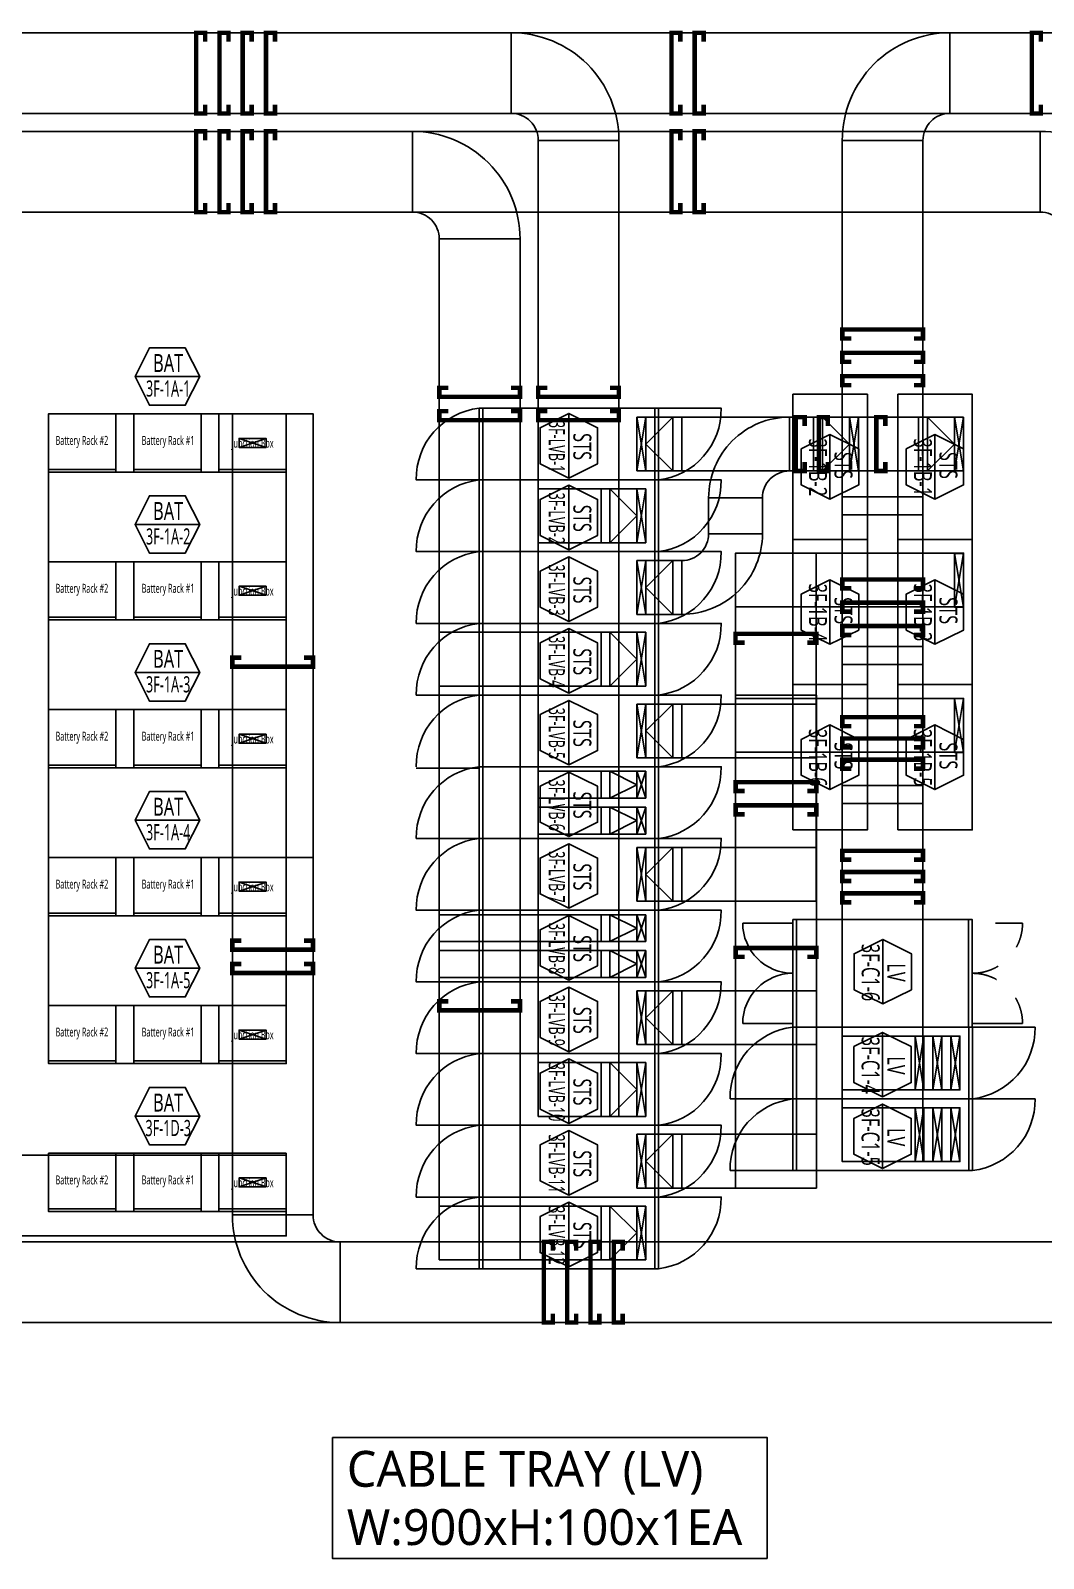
# Model space of a CAD drawing. Header units: millimetres. Extents: x -138191 to 245733, y -341087 to 835263.
# Drawn here: x 112054 to 123347, y 466635 to 483680 of the extents above; entities that cross this region are included whole.
import ezdxf
from ezdxf.enums import TextEntityAlignment as Align

# ---------------------------------------------------------------- set-up
doc = ezdxf.new("R2010")
doc.units = ezdxf.units.MM
doc.header["$LTSCALE"] = 300
doc.linetypes.add('D1', pattern=[3, 1, -1, 1])
for name, color, linetype in [('------00 Switch Gear', 3, 'Continuous'), ('------00 Switch Gear_Number', 1, 'Continuous'), ('-----26 Electrical Cable Tray_HV_N', 30, 'Continuous'), ('-----26 Electrical Cable Tray_LV_STS1', 3, 'Continuous'), ('-----26 Electrical Cable Tray_LV_STS2', 2, 'Continuous'), ('-----26 Electrical Cable Tray_LV_STS3', 151, 'Continuous'), ('-----26 Electrical Cable Tray_LV_STSPDU_A', 181, 'Continuous'), ('-----26 Electrical Cable Tray_LV_STSPDU_B', 41, 'Continuous'), ('-----26 Electrical Cable Tray_LV_UPSBAT', 11, 'Continuous')]:
    doc.layers.add(name, color=color, linetype=linetype)
doc.styles.add('ELEC', font='malgun.ttf')

# ---------------------------------------------------------------- blocks, each defined once
blk = doc.blocks.new('A$C2e8f9a8b')
at = {"color": 0}
blk.add_line((30, 750), (30, 0), dxfattribs=at)
blk.add_lwpolyline([(650, 0), (0, 0), (0, 750), (650, 750)], close=True, dxfattribs=at)
blk = doc.blocks.new('STS-R')
blk.add_lwpolyline([(886994, -128588), (888614, -128588), (888614, -129418), (886994, -129418), (886994, -128588)])
blk = doc.blocks.new('A$495596483691')
at = {"color": 0}
for p, q in [((100, 600), (0, 600)), ((0, 600), (0, 0)), ((500, 600), (100, 600)), ((500, 0), (500, 600)), ((0, 0), (100, 0)), ((100, 0), (500, 0))]:
    blk.add_line(p, q, dxfattribs=at)
at = {"color": 8}
for p, q in [((400, 300), (100, 600)), ((100, 600), (100, 0)), ((400, 0), (400, 600)), ((400, 600), (500, 0)), ((500, 600), (400, 0)), ((400, 300), (100, 0))]:
    blk.add_line(p, q, dxfattribs=at)
blk = doc.blocks.new('A$550585017316')
at = {"color": 0}
for p, q in [((400, 300), (0, 300)), ((0, 300), (0, 0)), ((500, 300), (400, 300)), ((500, 0), (500, 300)), ((0, 0), (400, 0)), ((400, 0), (500, 0))]:
    blk.add_line(p, q, dxfattribs=at)
at = {"color": 8}
for p, q in [((100, 0), (0, 300)), ((0, 0), (100, 300)), ((100, 150), (400, 300)), ((100, 300), (100, 0)), ((400, 0), (400, 300)), ((100, 150), (400, 0))]:
    blk.add_line(p, q, dxfattribs=at)

msp = doc.modelspace()

# ---------------------------------------------------------------- linework, layer by layer
at = {"layer": '------00 Switch Gear'}
for p, q in [((117096, 478667, 0), (117096, 479467, 0)), ((119014, 478667, 0), (119014, 479467, 0)), ((117096, 477867, 0), (117096, 478667, 0)), ((119014, 477867, 0), (119014, 478667, 0)), ((117096, 477067, 0), (117096, 477867, 0)), ((119014, 477067, 0), (119014, 477867, 0)), ((117096, 476267, 0), (117096, 477067, 0)), ((119014, 476267, 0), (119014, 477067, 0)), ((117096, 475467, 0), (117096, 476267, 0)), ((119014, 475467, 0), (119014, 476267, 0)), ((117096, 474667, 0), (117096, 475467, 0)), ((119014, 474667, 0), (119014, 475467, 0)), ((117096, 473867, 0), (117096, 474667, 0)), ((119014, 473867, 0), (119014, 474667, 0)), ((117096, 473067, 0), (117096, 473867, 0)), ((119014, 473067, 0), (119014, 473867, 0)), ((119994, 473723, 0), (120554, 473723, 0)), ((120594, 473763, 0), (120594, 472563, 0)), ((122512, 473763, 0), (122512, 472563, 0)), ((117096, 472267, 0), (117096, 473067, 0)), ((119014, 472267, 0), (119014, 473067, 0)), ((119994, 472603, 0), (120554, 472603, 0)), ((120595, 471763, 0), (120595, 472563, 0)), ((122515, 471763, 0), (122515, 472563, 0)), ((123114, 472603, 0), (122554, 472603, 0)), ((123255, 472563, 0), (122555, 472563, 0)), ((117096, 471467, 0), (117096, 472267, 0)), ((119014, 471467, 0), (119014, 472267, 0)), ((119853, 471763, 0), (120553, 471763, 0)), ((120595, 470963, 0), (120595, 471763, 0)), ((122515, 470963, 0), (122515, 471763, 0)), ((123255, 471763, 0), (122555, 471763, 0)), ((117096, 470667, 0), (117096, 471467, 0)), ((119014, 470667, 0), (119014, 471467, 0)), ((119853, 470963, 0), (120553, 470963, 0)), ((117096, 469867, 0), (117096, 470667, 0)), ((119014, 469867, 0), (119014, 470667, 0))]:
    msp.add_line(p, q, dxfattribs=at)
at = {"layer": '------00 Switch Gear', "linetype": 'D1'}
msp.add_line((123114, 473723, 0), (122554, 473723, 0), dxfattribs=at)
at = {"layer": '------00 Switch Gear', "elevation": 0}
for points in [[(117054, 479467, 0.385743), (116354, 478667), (117054, 478667)], [(119054, 478667, 0.385743), (119754, 479467), (119054, 479467)], [(117054, 478667, 0.385743), (116354, 477867), (117054, 477867)], [(119054, 477867, 0.385743), (119754, 478667), (119054, 478667)], [(117054, 477867, 0.385743), (116354, 477067), (117054, 477067)], [(119054, 477067, 0.385743), (119754, 477867), (119054, 477867)], [(117054, 477067, 0.385743), (116354, 476267), (117054, 476267)], [(119054, 476267, 0.385743), (119754, 477067), (119054, 477067)], [(117054, 476267, 0.385743), (116354, 475467)], [(119054, 475467, 0.385743), (119754, 476267), (119054, 476267)], [(117054, 475467, 0.385743), (116354, 474667), (117054, 474667)], [(119054, 474667, 0.385743), (119754, 475467), (119054, 475467)], [(117054, 474667, 0.385743), (116354, 473867), (117054, 473867)], [(119054, 473867, 0.385743), (119754, 474667), (119054, 474667)], [(117054, 473867, 0.385743), (116354, 473067), (117054, 473067)], [(119054, 473067, 0.385743), (119754, 473867), (119054, 473867)], [(117054, 473067, 0.385743), (116354, 472267), (117054, 472267)], [(119054, 472267, 0.385743), (119754, 473067), (119054, 473067)], [(117054, 472267, 0.385743), (116354, 471467), (117054, 471467)], [(119054, 471467, 0.385743), (119754, 472267), (119054, 472267)], [(117054, 471467, 0.385743), (116354, 470667), (117054, 470667)], [(119054, 470667, 0.385743), (119754, 471467), (119054, 471467)], [(117054, 470667, 0.385743), (116354, 469867), (117054, 469867)], [(119054, 469867, 0.385743), (119754, 470667), (119054, 470667)]]:
    msp.add_lwpolyline(points, format="xyb", dxfattribs=at)
for points in [[(119054, 478667), (119054, 479467), (117054, 479467), (117054, 478667)], [(114904, 479405), (114904, 478755), (112254, 478755), (112254, 479405)], [(119054, 477867), (119054, 478667), (117054, 478667), (117054, 477867)], [(119054, 477067), (119054, 477867), (117054, 477867), (117054, 477067)], [(114904, 477755), (114904, 477105), (112254, 477105), (112254, 477755)], [(119054, 476267), (119054, 477067), (117054, 477067), (117054, 476267)], [(119054, 475467), (119054, 476267), (117054, 476267), (117054, 475467)], [(114904, 476105), (114904, 475455), (112254, 475455), (112254, 476105)], [(119054, 474667), (119054, 475467), (117054, 475467), (117054, 474667)], [(119054, 473867), (119054, 474667), (117054, 474667), (117054, 473867)], [(114904, 474455), (114904, 473805), (112254, 473805), (112254, 474455)], [(119054, 473067), (119054, 473867), (117054, 473867), (117054, 473067)], [(120554, 473763), (120554, 472563), (122554, 472563), (122554, 473763)], [(119054, 472267), (119054, 473067), (117054, 473067), (117054, 472267)], [(122555, 471763), (122555, 472563), (120553, 472563), (120553, 471763)], [(119054, 471467), (119054, 472267), (117054, 472267), (117054, 471467)], [(122555, 470963), (122555, 471763), (120553, 471763), (120553, 470963)], [(119054, 470667), (119054, 471467), (117054, 471467), (117054, 470667)], [(119054, 469867), (119054, 470667), (117054, 470667), (117054, 469867)]]:
    msp.add_lwpolyline(points, close=True, dxfattribs=at)
for points in [[(112254, 472155), (112254, 479405), (114904, 479405), (114904, 472155), (112254, 472155)], [(116354, 475453), (117054, 475453)]]:
    msp.add_lwpolyline(points, dxfattribs=at)
at = {"layer": '------00 Switch Gear'}
for points in [[(114904, 472805), (114904, 472155), (112254, 472155), (112254, 472805)], [(114904, 471155), (114904, 470505), (112254, 470505), (112254, 471155)]]:
    msp.add_lwpolyline(points, close=True, dxfattribs=at)
for centre, radius, start, end in [((120554, 473723, 0), 560, 180, 270), ((120554, 472603, 0), 560, 90, 180), ((120644, 471776, 0), 791, 96.6265, 181.0016), ((122463, 472549, 0), 791, 276.6265, 1.0016), ((120644, 470976, 0), 791, 96.6265, 181.0016), ((122463, 471749, 0), 791, 276.6265, 1.0016)]:
    msp.add_arc(centre, radius, start, end, dxfattribs=at)
at = {"layer": '------00 Switch Gear', "linetype": 'D1'}
for centre, start, end in [((122554, 473723, 0), 270, 0), ((122554, 472603, 0), 0, 90)]:
    msp.add_arc(centre, 560, start, end, dxfattribs=at)
at = {"layer": '------00 Switch Gear_Number', "elevation": 0}
for points in [[(113939, 479820), (113219, 479820), (113378, 480140), (113779, 480140), (113939, 479820), (113779, 479500), (113378, 479500), (113219, 479820)], [(118055, 478688), (118055, 479408), (118375, 479249), (118375, 478848), (118055, 478688), (117735, 478848), (117735, 479249), (118055, 479408)], [(113939, 478170), (113219, 478170), (113378, 478490), (113779, 478490), (113939, 478170), (113779, 477850), (113378, 477850), (113219, 478170)], [(118055, 477888), (118055, 478608), (118375, 478449), (118375, 478048), (118055, 477888), (117735, 478048), (117735, 478449), (118055, 478608)], [(118055, 477088), (118055, 477808), (118375, 477649), (118375, 477248), (118055, 477088), (117735, 477248), (117735, 477649), (118055, 477808)], [(118055, 476288), (118055, 477008), (118375, 476849), (118375, 476448), (118055, 476288), (117735, 476448), (117735, 476849), (118055, 477008)], [(113939, 476520), (113219, 476520), (113378, 476840), (113779, 476840), (113939, 476520), (113779, 476200), (113378, 476200), (113219, 476520)], [(118055, 475488), (118055, 476208), (118375, 476049), (118375, 475648), (118055, 475488), (117735, 475648), (117735, 476049), (118055, 476208)], [(118055, 474688), (118055, 475408), (118375, 475249), (118375, 474848), (118055, 474688), (117735, 474848), (117735, 475249), (118055, 475408)], [(113939, 474870), (113219, 474870), (113378, 475190), (113779, 475190), (113939, 474870), (113779, 474550), (113378, 474550), (113219, 474870)], [(118055, 473888), (118055, 474608), (118375, 474449), (118375, 474048), (118055, 473888), (117735, 474048), (117735, 474449), (118055, 474608)], [(118055, 473088), (118055, 473808), (118375, 473649), (118375, 473248), (118055, 473088), (117735, 473248), (117735, 473649), (118055, 473808)], [(121555, 472821), (121555, 473541), (121875, 473381), (121875, 472980), (121555, 472821), (121235, 472980), (121235, 473381), (121555, 473541)], [(118055, 472288), (118055, 473008), (118375, 472849), (118375, 472448), (118055, 472288), (117735, 472448), (117735, 472849), (118055, 473008)], [(121554, 471784), (121554, 472504), (121874, 472345), (121874, 471944), (121554, 471784), (121234, 471944), (121234, 472345), (121554, 472504)], [(118055, 471488), (118055, 472208), (118375, 472049), (118375, 471648), (118055, 471488), (117735, 471648), (117735, 472049), (118055, 472208)], [(121554, 470984), (121554, 471704), (121874, 471545), (121874, 471144), (121554, 470984), (121234, 471144), (121234, 471545), (121554, 471704)], [(118055, 470688), (118055, 471408), (118375, 471249), (118375, 470848), (118055, 470688), (117735, 470848), (117735, 471249), (118055, 471408)], [(118055, 469888), (118055, 470608), (118375, 470449), (118375, 470048), (118055, 469888), (117735, 470048), (117735, 470449), (118055, 470608)]]:
    msp.add_lwpolyline(points, dxfattribs=at)
at = {"layer": '------00 Switch Gear_Number', "color": 1, "elevation": 0}
for points in [[(120967, 479173), (120967, 478453), (120647, 478612), (120647, 479013), (120967, 479173), (121287, 479013), (121287, 478612), (120967, 478453)], [(122137, 479173), (122137, 478453), (121817, 478612), (121817, 479013), (122137, 479173), (122457, 479013), (122457, 478612), (122137, 478453)], [(120967, 477553), (120967, 476833), (120647, 476992), (120647, 477393), (120967, 477553), (121287, 477393), (121287, 476992), (120967, 476833)], [(122137, 477553), (122137, 476833), (121817, 476992), (121817, 477393), (122137, 477553), (122457, 477393), (122457, 476992), (122137, 476833)], [(120967, 475933), (120967, 475213), (120647, 475372), (120647, 475773), (120967, 475933), (121287, 475773), (121287, 475372), (120967, 475213)], [(122137, 475933), (122137, 475213), (121817, 475372), (121817, 475773), (122137, 475933), (122457, 475773), (122457, 475372), (122137, 475213)]]:
    msp.add_lwpolyline(points, dxfattribs=at)
at = {"layer": '------00 Switch Gear_Number'}
for points in [[(113939, 473220), (113219, 473220), (113378, 473540), (113779, 473540), (113939, 473220), (113779, 472900), (113378, 472900), (113219, 473220)], [(113939, 471570), (113219, 471570), (113378, 471890), (113779, 471890), (113939, 471570), (113779, 471250), (113378, 471250), (113219, 471570)]]:
    msp.add_lwpolyline(points, dxfattribs=at)
at = {"layer": '-----26 Electrical Cable Tray_HV_N', "color": 1, "elevation": 0}
msp.add_lwpolyline([(115420, 467985), (115420, 466635), (120266, 466635), (120266, 467985)], close=True, dxfattribs=at)
at = {"layer": '-----26 Electrical Cable Tray_LV_STS1', "elevation": 0}
msp.add_lwpolyline([(122004, 482455), (122004, 482455, -0.414214), (122304, 482755), (122304, 482755), (122304, 483655, 0.414214), (121104, 482455)], format="xyb", close=True, dxfattribs=at)
msp.add_lwpolyline([(122004, 482455), (122004, 482455, -0.414214), (122304, 482755), (122304, 482755), (122304, 483655, 0.414214), (121104, 482455)], format="xyb", close=True, dxfattribs=at)
msp.add_lwpolyline([(122004, 482455), (122004, 482455, -0.414214), (122304, 482755), (122304, 482755), (122304, 483655, 0.414214), (121104, 482455)], format="xyb", close=True, dxfattribs=at)
at = {"layer": '-----26 Electrical Cable Tray_LV_STS1'}
msp.add_lwpolyline([(125640, 483655), (125640, 482755), (122304, 482755), (122304, 483655)], close=True, dxfattribs=at)
msp.add_lwpolyline([(125640, 483655), (125640, 482755), (122304, 482755), (122304, 483655)], close=True, dxfattribs=at)
msp.add_lwpolyline([(125640, 483655), (125640, 482755), (122304, 482755), (122304, 483655)], close=True, dxfattribs=at)
at = {"layer": '-----26 Electrical Cable Tray_LV_STS1', "ltscale": 7.5, "const_width": 50, "elevation": 0}
for points in [[(123317, 483555), (123317, 483655), (123217, 483655), (123217, 482755), (123317, 482755), (123317, 482855)], [(121904, 480245), (122004, 480245), (122004, 480345), (121104, 480345), (121104, 480245), (121204, 480245)], [(121904, 479985), (122004, 479985), (122004, 480085), (121104, 480085), (121104, 479985), (121204, 479985)], [(121904, 479725), (122004, 479725), (122004, 479825), (121104, 479825), (121104, 479725), (121204, 479725)], [(121904, 477457), (122004, 477457), (122004, 477557), (121104, 477557), (121104, 477457), (121204, 477457)], [(121904, 477197), (122004, 477197), (122004, 477297), (121104, 477297), (121104, 477197), (121204, 477197)], [(121904, 475920), (122004, 475920), (122004, 476020), (121104, 476020), (121104, 475920), (121204, 475920)]]:
    msp.add_lwpolyline(points, dxfattribs=at)
at = {"layer": '-----26 Electrical Cable Tray_LV_STS1', "elevation": 0}
for points in [[(121104, 482455), (122004, 482455), (122004, 478479), (121104, 478479)], [(121104, 482455), (122004, 482455), (122004, 476809), (121104, 476809)], [(121104, 482455), (122004, 482455), (122004, 475257), (121104, 475257)]]:
    msp.add_lwpolyline(points, close=True, dxfattribs=at)
at = {"layer": '-----26 Electrical Cable Tray_LV_STS2', "elevation": 0}
for points in [[(121104, 478279), (122004, 478279), (122004, 471863), (121104, 471863)], [(121104, 476609), (122004, 476609), (122004, 471063), (121104, 471063)], [(121104, 475057), (122004, 475057), (122004, 471063), (121104, 471063)], [(122415, 472463), (121104, 472463), (121104, 471863), (122415, 471863)], [(121915, 471863), (121915, 472463), (122015, 472463), (122015, 471863)], [(122115, 471863), (122115, 472463), (122215, 472463), (122215, 471863)], [(122315, 471863), (122315, 472463), (122415, 472463), (122415, 471863)], [(122415, 471663), (121104, 471663), (121104, 471063), (122415, 471063)], [(121915, 471063), (121915, 471663), (122015, 471663), (122015, 471063)], [(122115, 471063), (122115, 471663), (122215, 471663), (122215, 471063)], [(122315, 471063), (122315, 471663), (122415, 471663), (122415, 471063)]]:
    msp.add_lwpolyline(points, close=True, dxfattribs=at)
at = {"layer": '-----26 Electrical Cable Tray_LV_STS2', "ltscale": 7.5, "const_width": 50, "elevation": 0}
for points in [[(121904, 476937), (122004, 476937), (122004, 477037), (121104, 477037), (121104, 476937), (121204, 476937)], [(121904, 475683), (122004, 475683), (122004, 475783), (121104, 475783), (121104, 475683), (121204, 475683)], [(121904, 475446), (122004, 475446), (122004, 475546), (121104, 475546), (121104, 475446), (121204, 475446)], [(121904, 474430), (122004, 474430), (122004, 474530), (121104, 474530), (121104, 474430), (121204, 474430)], [(121904, 474193), (122004, 474193), (122004, 474293), (121104, 474293), (121104, 474193), (121204, 474193)], [(121904, 473955), (122004, 473955), (122004, 474055), (121104, 474055), (121104, 473955), (121204, 473955)]]:
    msp.add_lwpolyline(points, dxfattribs=at)
at = {"layer": '-----26 Electrical Cable Tray_LV_STS2', "elevation": 0}
for points in [[(122015, 471863), (121915, 472463)], [(122015, 472463), (121915, 471863)], [(122215, 471863), (122115, 472463)], [(122215, 472463), (122115, 471863)], [(122415, 471863), (122315, 472463)], [(122415, 472463), (122315, 471863)], [(122015, 471063), (121915, 471663)], [(122015, 471663), (121915, 471063)], [(122215, 471063), (122115, 471663)], [(122215, 471663), (122115, 471063)], [(122415, 471063), (122315, 471663)], [(122415, 471663), (122315, 471063)]]:
    msp.add_lwpolyline(points, dxfattribs=at)
at = {"layer": '-----26 Electrical Cable Tray_LV_STS3', "elevation": 0}
for points in [[(119314, 479367), (121954, 479367), (121954, 478767), (119314, 478767)], [(120514, 479367), (120784, 479367), (120784, 478767), (120514, 478767)], [(120214, 478467), (120214, 478067), (119614, 478067), (119614, 478467)], [(119914, 477850), (120814, 477850), (120814, 473967), (119914, 473967)], [(119914, 477250), (122457, 477250), (122457, 477850), (119914, 477850)], [(122357, 477247), (122357, 477847), (122457, 477847), (122457, 477247)], [(119914, 475630), (122457, 475630), (122457, 476230), (119914, 476230)], [(119915, 476267), (120815, 476267), (120815, 470767), (119915, 470767)], [(122357, 475627), (122357, 476227), (122457, 476227), (122457, 475627)], [(119314, 476167), (120814, 476167), (120814, 475567), (119314, 475567)], [(119314, 474567), (120814, 474567), (120814, 473967), (119314, 473967)], [(119315, 472967), (120815, 472967), (120815, 472367), (119315, 472367)], [(119315, 471367), (120815, 471367), (120815, 470767), (119315, 470767)]]:
    msp.add_lwpolyline(points, close=True, dxfattribs=at)
for points in [[(120214, 478467), (120214, 478467, -0.414214), (120514, 478767), (120514, 478767), (120514, 479367, 0.414214), (119614, 478467)], [(119614, 478067), (119614, 478067, -0.414214), (119314, 477767), (119314, 477767), (119314, 477167, 0.414214), (120214, 478067)]]:
    msp.add_lwpolyline(points, format="xyb", close=True, dxfattribs=at)
at = {"layer": '-----26 Electrical Cable Tray_LV_STS3', "ltscale": 7.5, "const_width": 50, "elevation": 0}
for points in [[(120684, 479267), (120684, 479367), (120584, 479367), (120584, 478767), (120684, 478767), (120684, 478867)], [(120943, 479267), (120943, 479367), (120843, 479367), (120843, 478767), (120943, 478767), (120943, 478867)], [(121584, 479267), (121584, 479367), (121484, 479367), (121484, 478767), (121584, 478767), (121584, 478867)], [(120714, 476851), (120814, 476851), (120814, 476951), (119914, 476951), (119914, 476851), (120014, 476851)], [(120715, 475196), (120815, 475196), (120815, 475296), (119915, 475296), (119915, 475196), (120015, 475196)], [(120715, 474936), (120815, 474936), (120815, 475036), (119915, 475036), (119915, 474936), (120015, 474936)], [(120715, 473346), (120815, 473346), (120815, 473446), (119915, 473446), (119915, 473346), (120015, 473346)]]:
    msp.add_lwpolyline(points, dxfattribs=at)
at = {"layer": '-----26 Electrical Cable Tray_LV_STS3', "elevation": 0}
for points in [[(122457, 477247), (122357, 477847)], [(122457, 477847), (122357, 477247)], [(122457, 475627), (122357, 476227)], [(122457, 476227), (122357, 475627)]]:
    msp.add_lwpolyline(points, dxfattribs=at)
at = {"layer": '-----26 Electrical Cable Tray_LV_STSPDU_A'}
msp.add_lwpolyline([(124414, 483655), (124414, 482755), (101554, 482755), (101554, 483655)], close=True, dxfattribs=at)
msp.add_lwpolyline([(124414, 483655), (124414, 482755), (101554, 482755), (101554, 483655)], close=True, dxfattribs=at)
at = {"layer": '-----26 Electrical Cable Tray_LV_STSPDU_A', "elevation": 0}
for points in [[(117414, 483655), (117414, 482755), (101554, 482755), (101554, 483655)], [(117414, 483655), (117414, 482755), (101554, 482755), (101554, 483655)], [(117714, 482455), (118614, 482455), (118614, 471567), (117714, 471567)], [(117714, 482455), (118614, 482455), (118614, 475117), (117714, 475117)], [(117714, 477967), (118414, 477967), (118414, 478567), (117714, 478567)], [(117714, 475117), (118414, 475117), (118414, 475417), (117714, 475417)], [(117714, 474717), (118414, 474717), (118414, 475017), (117714, 475017)], [(117714, 471567), (118414, 471567), (118414, 472167), (117714, 472167)]]:
    msp.add_lwpolyline(points, close=True, dxfattribs=at)
at = {"layer": '-----26 Electrical Cable Tray_LV_STSPDU_A', "ltscale": 7.5, "const_width": 50, "elevation": 0}
for points in [[(114000, 483555), (114000, 483655), (113900, 483655), (113900, 482755), (114000, 482755), (114000, 482855)], [(114260, 483555), (114260, 483655), (114160, 483655), (114160, 482755), (114260, 482755), (114260, 482855)], [(114519, 483555), (114519, 483655), (114419, 483655), (114419, 482755), (114519, 482755), (114519, 482855)], [(114779, 483555), (114779, 483655), (114679, 483655), (114679, 482755), (114779, 482755), (114779, 482855)], [(119299, 483555), (119299, 483655), (119199, 483655), (119199, 482755), (119299, 482755), (119299, 482855)], [(119558, 483555), (119558, 483655), (119458, 483655), (119458, 482755), (119558, 482755), (119558, 482855)], [(117814, 479694), (117714, 479694), (117714, 479594), (118613, 479594), (118613, 479694), (118513, 479694)], [(117814, 479434), (117714, 479434), (117714, 479334), (118613, 479334), (118613, 479434), (118513, 479434)]]:
    msp.add_lwpolyline(points, dxfattribs=at)
at = {"layer": '-----26 Electrical Cable Tray_LV_STSPDU_A', "elevation": 0}
msp.add_lwpolyline([(117414, 482755), (117414, 482755, -0.414214), (117714, 482455), (117714, 482455), (118614, 482455, 0.414214), (117414, 483655)], format="xyb", close=True, dxfattribs=at)
msp.add_lwpolyline([(117414, 482755), (117414, 482755, -0.414214), (117714, 482455), (117714, 482455), (118614, 482455, 0.414214), (117414, 483655)], format="xyb", close=True, dxfattribs=at)
at = {"layer": '-----26 Electrical Cable Tray_LV_STSPDU_B'}
msp.add_lwpolyline([(123311, 482555), (123311, 481655), (100454, 481655), (100454, 482555)], close=True, dxfattribs=at)
msp.add_lwpolyline([(123311, 482555), (123311, 481655), (100454, 481655), (100454, 482555)], close=True, dxfattribs=at)
at = {"layer": '-----26 Electrical Cable Tray_LV_STSPDU_B', "elevation": 0}
for points in [[(116311, 482555), (116311, 481655), (100454, 481655), (100454, 482555)], [(116311, 482555), (116311, 481655), (100454, 481655), (100454, 482555)], [(116611, 481355), (117511, 481355), (117511, 473517), (116611, 473517)], [(116611, 481355), (117511, 481355), (117511, 469967), (116611, 469967)], [(116611, 476367), (118414, 476367), (118414, 476967), (116611, 476967)], [(116611, 473517), (118414, 473517), (118414, 473817), (116611, 473817)], [(116611, 473117), (118414, 473117), (118414, 473417), (116611, 473417)], [(116611, 469967), (118414, 469967), (118414, 470567), (116611, 470567)]]:
    msp.add_lwpolyline(points, close=True, dxfattribs=at)
at = {"layer": '-----26 Electrical Cable Tray_LV_STSPDU_B', "ltscale": 7.5, "const_width": 50, "elevation": 0}
for points in [[(114000, 482455), (114000, 482555), (113900, 482555), (113900, 481655), (114000, 481655), (114000, 481755)], [(114260, 482455), (114260, 482555), (114160, 482555), (114160, 481655), (114260, 481655), (114260, 481755)], [(114519, 482455), (114519, 482555), (114419, 482555), (114419, 481655), (114519, 481655), (114519, 481755)], [(114779, 482455), (114779, 482555), (114679, 482555), (114679, 481655), (114779, 481655), (114779, 481755)], [(119299, 482455), (119299, 482555), (119199, 482555), (119199, 481655), (119299, 481655), (119299, 481755)], [(119558, 482455), (119558, 482555), (119458, 482555), (119458, 481655), (119558, 481655), (119558, 481755)], [(116711, 479694), (116611, 479694), (116611, 479594), (117511, 479594), (117511, 479694), (117411, 479694)], [(116711, 479434), (116611, 479434), (116611, 479334), (117511, 479334), (117511, 479434), (117411, 479434)], [(116711, 472850), (116611, 472850), (116611, 472750), (117511, 472750), (117511, 472850), (117411, 472850)]]:
    msp.add_lwpolyline(points, dxfattribs=at)
at = {"layer": '-----26 Electrical Cable Tray_LV_STSPDU_B', "elevation": 0}
msp.add_lwpolyline([(116311, 481655), (116311, 481655, -0.414214), (116611, 481355), (116611, 481355), (117511, 481355, 0.414214), (116311, 482555)], format="xyb", close=True, dxfattribs=at)
msp.add_lwpolyline([(116311, 481655), (116311, 481655, -0.414214), (116611, 481355), (116611, 481355), (117511, 481355, 0.414214), (116311, 482555)], format="xyb", close=True, dxfattribs=at)
at = {"layer": '-----26 Electrical Cable Tray_LV_STSPDU_B'}
msp.add_lwpolyline([(123311, 481655), (123311, 481655, -0.414214), (123611, 481355), (123611, 481355), (124511, 481355, 0.414214), (123311, 482555)], format="xyb", close=True, dxfattribs=at)
msp.add_lwpolyline([(123311, 481655), (123311, 481655, -0.414214), (123611, 481355), (123611, 481355), (124511, 481355, 0.414214), (123311, 482555)], format="xyb", close=True, dxfattribs=at)
at = {"layer": '-----26 Electrical Cable Tray_LV_UPSBAT'}
for p, q in [((114679, 479130), (114379, 479030)), ((114679, 479030), (114379, 479130)), ((114679, 477480), (114379, 477380)), ((114679, 477380), (114379, 477480)), ((114679, 475830), (114379, 475730)), ((114679, 475730), (114379, 475830)), ((114679, 474180), (114379, 474080)), ((114679, 474080), (114379, 474180)), ((114679, 472530), (114379, 472430)), ((114679, 472430), (114379, 472530)), ((114679, 470880), (114379, 470780)), ((114679, 470780), (114379, 470880))]:
    msp.add_line(p, q, dxfattribs=at)
at = {"layer": '-----26 Electrical Cable Tray_LV_UPSBAT', "elevation": 0}
for points in [[(114304, 479405), (115204, 479405), (115204, 470467), (114304, 470467)], [(114679, 479030), (114679, 479130), (114379, 479130), (114379, 479030)], [(114679, 477380), (114679, 477480), (114379, 477480), (114379, 477380)], [(114679, 475730), (114679, 475830), (114379, 475830), (114379, 475730)], [(114304, 474455), (115204, 474455), (115204, 470467), (114304, 470467)], [(114679, 474080), (114679, 474180), (114379, 474180), (114379, 474080)], [(114679, 470780), (114679, 470880), (114379, 470880), (114379, 470780)], [(131502, 470167), (131502, 469267), (111854, 469267), (111854, 470167)], [(131502, 470167), (131502, 469267), (111854, 469267), (111854, 470167)], [(131502, 470167), (131502, 469267), (115504, 469267), (115504, 470167)], [(131502, 470167), (131502, 469267), (115504, 469267), (115504, 470167)]]:
    msp.add_lwpolyline(points, close=True, dxfattribs=at)
at = {"layer": '-----26 Electrical Cable Tray_LV_UPSBAT', "ltscale": 7.5, "const_width": 50, "elevation": 0}
for points in [[(115103, 476684), (115203, 476684), (115203, 476584), (114304, 476584), (114304, 476684), (114404, 476684)], [(115103, 473527), (115203, 473527), (115203, 473427), (114304, 473427), (114304, 473527), (114404, 473527)], [(115103, 473267), (115203, 473267), (115203, 473167), (114304, 473167), (114304, 473267), (114404, 473267)], [(117876, 470067), (117876, 470167), (117776, 470167), (117776, 469267), (117876, 469267), (117876, 469367)], [(118136, 470067), (118136, 470167), (118036, 470167), (118036, 469267), (118136, 469267), (118136, 469367)], [(118396, 470067), (118396, 470167), (118296, 470167), (118296, 469267), (118396, 469267), (118396, 469367)], [(118656, 470067), (118656, 470167), (118556, 470167), (118556, 469267), (118656, 469267), (118656, 469367)]]:
    msp.add_lwpolyline(points, dxfattribs=at)
at = {"layer": '-----26 Electrical Cable Tray_LV_UPSBAT'}
for points in [[(114679, 472430), (114679, 472530), (114379, 472530), (114379, 472430)], [(114904, 471134), (114904, 470234), (106655, 470234), (106655, 471134)]]:
    msp.add_lwpolyline(points, close=True, dxfattribs=at)
at = {"layer": '-----26 Electrical Cable Tray_LV_UPSBAT', "elevation": 0}
msp.add_lwpolyline([(115504, 470167), (115504, 470167, -0.414214), (115204, 470467), (115204, 470467), (114304, 470467, 0.414214), (115504, 469267)], format="xyb", close=True, dxfattribs=at)
msp.add_lwpolyline([(115504, 470167), (115504, 470167, -0.414214), (115204, 470467), (115204, 470467), (114304, 470467, 0.414214), (115504, 469267)], format="xyb", close=True, dxfattribs=at)

# ---------------------------------------------------------------- block references
at = {"layer": '------00 Switch Gear'}
for name, p, rotation in [('STS-R', (-8034, -408991, 0), 90.00000000000001), ('STS-R', (-6864, -408991, 0), 90.00000000000001), ('A$C2e8f9a8b', (113004, 478755), 89.99999999999999), ('A$C2e8f9a8b', (113954, 478755), 89.99999999999999), ('A$C2e8f9a8b', (114904, 478755), 89.99999999999999), ('STS-R', (-8034, -410611, 0), 90.00000000000001), ('STS-R', (-6864, -410611, 0), 90.00000000000001), ('A$C2e8f9a8b', (113004, 477105), 89.99999999999999), ('A$C2e8f9a8b', (113954, 477105), 89.99999999999999), ('A$C2e8f9a8b', (114904, 477105), 89.99999999999999), ('STS-R', (-8034, -412231, 0), 90.00000000000001), ('STS-R', (-6864, -412231, 0), 90.00000000000001), ('A$C2e8f9a8b', (113004, 475455), 89.99999999999999), ('A$C2e8f9a8b', (113954, 475455), 89.99999999999999), ('A$C2e8f9a8b', (114904, 475455), 89.99999999999999), ('A$C2e8f9a8b', (113004, 473805), 89.99999999999999), ('A$C2e8f9a8b', (113954, 473805), 89.99999999999999), ('A$C2e8f9a8b', (114904, 473805), 89.99999999999999), ('A$C2e8f9a8b', (113004, 472155), 89.99999999999999), ('A$C2e8f9a8b', (113954, 472155), 89.99999999999999), ('A$C2e8f9a8b', (114904, 472155), 89.99999999999999), ('A$C2e8f9a8b', (113004, 470505), 89.99999999999999), ('A$C2e8f9a8b', (113954, 470505), 89.99999999999999), ('A$C2e8f9a8b', (114904, 470505), 89.99999999999999)]:
    msp.add_blockref(name, p, dxfattribs=dict(at, rotation=rotation))
at = {"layer": '-----26 Electrical Cable Tray_LV_STS3', "xscale": -1}
for p in [(119314, 478767, 0), (119314, 477167, 0), (119314, 475567, 0), (119314, 473967, 0), (119315, 472367, 0), (119315, 470767, 0)]:
    msp.add_blockref('A$495596483691', p, dxfattribs=at)
at = {"layer": '-----26 Electrical Cable Tray_LV_STS3'}
for p in [(120784, 478767, 0), (121954, 478767, 0)]:
    msp.add_blockref('A$495596483691', p, dxfattribs=at)
at = {"layer": '-----26 Electrical Cable Tray_LV_STSPDU_A'}
for p in [(118414, 477967, 0), (118414, 471567, 0)]:
    msp.add_blockref('A$495596483691', p, dxfattribs=at)
at = {"layer": '-----26 Electrical Cable Tray_LV_STSPDU_A', "xscale": -1}
for p in [(118914, 475117, 0), (118914, 474717, 0)]:
    msp.add_blockref('A$550585017316', p, dxfattribs=at)
at = {"layer": '-----26 Electrical Cable Tray_LV_STSPDU_B'}
for p in [(118414, 476367, 0), (118414, 469967, 0)]:
    msp.add_blockref('A$495596483691', p, dxfattribs=at)
at = {"layer": '-----26 Electrical Cable Tray_LV_STSPDU_B', "xscale": -1}
for p in [(118914, 473517, 0), (118914, 473117, 0)]:
    msp.add_blockref('A$550585017316', p, dxfattribs=at)

# ---------------------------------------------------------------- texts
at = {"layer": '------00 Switch Gear', "style": 'ELEC', "width": 0.6}
for s, p in [('Battery Rack #2', (112626, 479108)), ('Battery Rack #1', (113587, 479108)), ('Junction Box', (114529, 479077)), ('Battery Rack #2', (112626, 477458)), ('Battery Rack #1', (113587, 477458)), ('Junction Box', (114529, 477427)), ('Battery Rack #2', (112626, 475808)), ('Battery Rack #1', (113587, 475808)), ('Junction Box', (114529, 475777)), ('Battery Rack #2', (112626, 474158)), ('Battery Rack #1', (113587, 474158)), ('Junction Box', (114529, 474127)), ('Battery Rack #2', (112626, 472508)), ('Battery Rack #1', (113587, 472508)), ('Junction Box', (114529, 472477)), ('Battery Rack #2', (112626, 470858)), ('Battery Rack #1', (113587, 470858)), ('Junction Box', (114529, 470827))]:
    msp.add_text(s, height=100, dxfattribs=at).set_placement(p, align=Align.MIDDLE_CENTER)
at = {"layer": '------00 Switch Gear_Number', "color": 0, "style": 'ELEC'}
for s, height, width, p in [('BAT', 200, 0.7, (113588, 479971)), ('3F-1A-1', 180, 0.6, (113588, 479687)), ('BAT', 200, 0.7, (113588, 478321)), ('3F-1A-2', 180, 0.6, (113588, 478037)), ('BAT', 200, 0.7, (113588, 476671)), ('3F-1A-3', 180, 0.6, (113588, 476387)), ('BAT', 200, 0.7, (113588, 475021)), ('3F-1A-4', 180, 0.6, (113588, 474737)), ('BAT', 200, 0.7, (113588, 473371)), ('3F-1A-5', 180, 0.6, (113588, 473087)), ('BAT', 200, 0.7, (113588, 471721)), ('3F-1D-3', 180, 0.6, (113588, 471437))]:
    msp.add_text(s, height=height, dxfattribs=dict(at, width=width)).set_placement(p, align=Align.MIDDLE_CENTER)
for s, height, width, p in [('3F-LVB-1', 180, 0.6, (117921, 479039, 0)), ('STS', 200, 0.7, (118206, 479039, 0)), ('3F-1B-2', 200, 0.7, (120833, 478808, 0)), ('STS', 200, 0.7, (121118, 478829, 0)), ('3F-1B-1', 200, 0.7, (122003, 478808, 0)), ('STS', 200, 0.7, (122288, 478829, 0)), ('3F-LVB-2', 180, 0.6, (117921, 478239, 0)), ('STS', 200, 0.7, (118206, 478239, 0)), ('3F-LVB-3', 180, 0.6, (117921, 477439, 0)), ('STS', 200, 0.7, (118206, 477439, 0)), ('3F-1B-4', 200, 0.7, (120833, 477188, 0)), ('3F-1B-3', 200, 0.7, (122003, 477188, 0)), ('STS', 200, 0.7, (121118, 477209, 0)), ('STS', 200, 0.7, (122288, 477209, 0)), ('3F-LVB-4', 180, 0.6, (117921, 476639, 0)), ('STS', 200, 0.7, (118206, 476639, 0)), ('3F-LVB-5', 180, 0.6, (117921, 475839, 0)), ('STS', 200, 0.7, (118206, 475839, 0)), ('3F-1B-6', 200, 0.7, (120833, 475568, 0)), ('STS', 200, 0.7, (121118, 475589, 0)), ('3F-1B-5', 200, 0.7, (122003, 475568, 0)), ('STS', 200, 0.7, (122288, 475589, 0)), ('3F-LVB-6', 180, 0.6, (117921, 475039, 0)), ('STS', 200, 0.7, (118206, 475039, 0)), ('3F-LVB-7', 180, 0.6, (117921, 474239, 0)), ('STS', 200, 0.7, (118206, 474239, 0)), ('3F-LVB-8', 180, 0.6, (117921, 473439, 0)), ('STS', 200, 0.7, (118206, 473439, 0)), ('3F-C1-6', 200, 0.7, (121421, 473172, 0)), ('LV', 200, 0.7, (121706, 473172, 0)), ('3F-LVB-9', 180, 0.6, (117921, 472639, 0)), ('STS', 200, 0.7, (118206, 472639, 0)), ('3F-C1-4', 200, 0.7, (121420, 472135, 0)), ('3F-LVB-10', 180, 0.6, (117921, 471839, 0)), ('LV', 200, 0.7, (121705, 472135, 0)), ('STS', 200, 0.7, (118206, 471839, 0)), ('3F-C1-5', 200, 0.7, (121420, 471335, 0)), ('3F-LVB-11', 180, 0.6, (117921, 471039, 0)), ('LV', 200, 0.7, (121705, 471335, 0)), ('STS', 200, 0.7, (118206, 471039, 0)), ('3F-LVB-12', 180, 0.6, (117921, 470239, 0)), ('STS', 200, 0.7, (118206, 470239, 0))]:
    msp.add_text(s, height=height, rotation=270, dxfattribs=dict(at, width=width)).set_placement(p, align=Align.MIDDLE_CENTER)
at = {"layer": '-----26 Electrical Cable Tray_LV_STS2', "ltscale": 7.5, "style": 'ELEC'}
for s, p in [('CABLE TRAY (LV)', (115580, 467635)), ('W:900xH:100x1EA', (115580, 466985))]:
    msp.add_text(s, height=400, dxfattribs=at).set_placement(p, align=Align.MIDDLE_LEFT)

doc.saveas('drawing.dxf')
